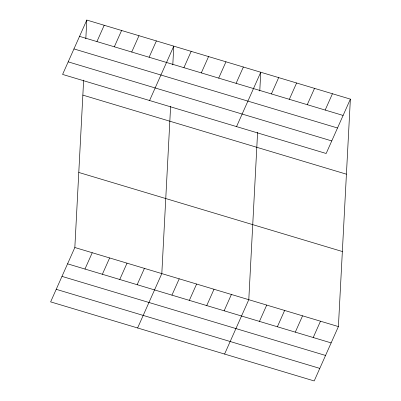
<?xml version="1.0" encoding="UTF-8"?>
<svg xmlns="http://www.w3.org/2000/svg" width="401" height="401" viewBox="0 0 401 401"><rect width="100%" height="100%" fill="white"/><g stroke="black" fill="none" stroke-linecap="round" stroke-linejoin="round"><path stroke-width="0.6" d="M350.369 99.122L326.163 153.493L62.596 74.421L86.801 20.05L350.369 99.122L338.404 326.579L314.199 380.95L50.631 301.878L74.837 247.507L83.644 80.1M85.814 38.817L86.801 20.05M170.62 106.195L161.814 273.602L137.608 327.973M172.791 64.907L173.778 46.145L149.573 100.511M257.597 132.285L248.79 299.697L224.585 354.063M259.768 91.002L260.755 72.24L236.55 126.606M96.932 41.584L104.195 25.268M114.33 46.802L121.593 30.486M131.723 52.025L138.987 35.704M149.117 57.243L156.385 40.927M84.967 269.046L92.235 252.73M183.909 67.679L191.172 51.363M102.365 274.264L109.628 257.948M201.307 72.897L208.57 56.581M119.759 279.482L127.027 263.166M218.7 78.115L225.963 61.799M137.157 284.7L144.42 268.384M236.094 83.338L243.362 67.017M171.944 295.136L179.212 278.82M271.412 93.929L278.68 77.614M189.342 300.359L196.605 284.038M289.337 99.308L296.6 82.992M206.736 305.577L214.004 289.261M307.256 104.686L314.524 88.37M224.134 310.795L231.397 294.479M325.181 110.059L332.444 93.744M259.452 321.391L266.715 305.076M277.372 326.765L284.635 310.449M295.296 332.143L302.56 315.828M313.216 337.522L320.484 321.206M79.538 36.366L343.106 115.438M73.944 48.922L337.512 127.994M68.185 61.859L331.752 140.931M82.852 95.112L346.419 174.184M78.786 172.45L342.354 251.522M74.837 247.507L338.404 326.579M67.574 263.828L331.141 342.9M61.985 276.384L325.547 355.456M56.225 289.322L319.787 368.394"/></g></svg>
